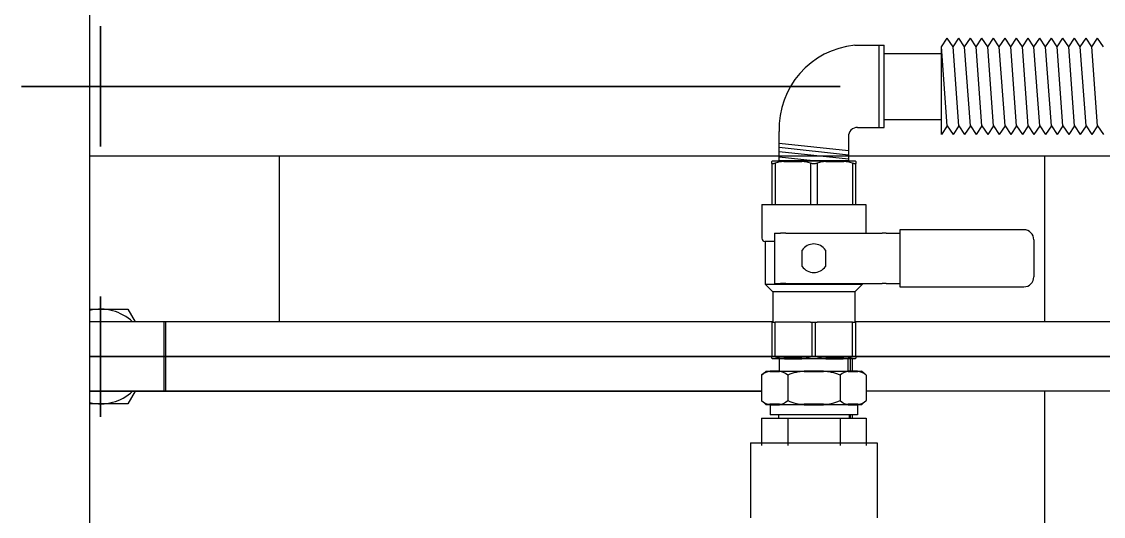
# Model space of a CAD drawing. Header units: centimetres. Extents: x 392964 to 515689, y 49661 to 58661.
# Drawn here: x 512083.1 to 512198.1, y 54086.6 to 54139.2 of the extents above; entities that cross this region are included whole.
import ezdxf

# ---------------------------------------------------------------- set-up
doc = ezdxf.new("R2010")
doc.units = ezdxf.units.CM
doc.layers.get('0').update_dxf_attribs({"lineweight": 9})
for name, color, linetype, lineweight in [('0-MEK-MED-04CIHAZ', 140, 'Continuous', 25), ('ANA ORTA', 7, 'Continuous', 30), ('EKSEN', 9, 'Continuous', 35)]:
    doc.layers.add(name, color=color, linetype=linetype, lineweight=lineweight)

# ---------------------------------------------------------------- blocks, each defined once
blk = doc.blocks.new('G$CDA5BA388')
at = {"layer": '0-MEK-MED-04CIHAZ'}
for p, q in [((508.2279742256505, 359.7998416662813), (515.4728142790846, 359.7998416662813)), ((508.9275469034328, 339.4578011480116), (515.4728142790846, 339.4578011480116)), ((489.5340341113624, 331.2237506733072), (489.5340341113624, 338.4626474655597)), ((506.6976307985024, 337.2278850429793), (506.6976307985024, 331.2237506733072)), ((506.6976307985024, 333.7135069818323), (489.5340341113624, 335.5610169724969)), ((506.6976307985024, 332.6763079090306), (489.5340341113624, 334.5238178983636)), ((506.6976307985024, 331.6391042594842), (489.5340341113624, 333.4866142488681)), ((497.9094451564015, 331.2237506733072), (489.5340341113624, 332.1252898935854))]:
    blk.add_line(p, q, dxfattribs=at)
at = {"layer": 'ANA ORTA', "ltscale": 0.5}
for p, q in [((319.2041991925216, 71.51498619608901), (319.2041991925216, 592.7797744772397)), ((366.0072590987547, 332.4652247187987), (366.0072590987547, 291.4632992994666)), ((555.1246670422261, 332.4652247187987), (555.1246670422261, 291.4632992994666)), ((487.9537222848739, 291.4632992994666), (319.2041991925216, 291.4632992994666)), ((337.5704325852566, 274.2997026130324), (337.5704325852566, 291.4632992994666)), ((338.0469091344276, 274.2997026130324), (338.0469091344276, 291.4632992994666)), ((747.8225800102227, 291.4632992994666), (508.2779426249326, 291.4632992994666)), ((319.2041991925216, 274.2997026130324), (485.1842794237891, 274.2997026130324)), ((485.1842794237891, 274.2997026130324), (319.2041991925216, 274.2997026130324)), ((735.7482959393528, 274.2997026130324), (511.0473854864249, 274.2997026130324)), ((555.1246670422261, 274.2997026130324), (555.1246670422261, 47.6766574631838))]:
    blk.add_line(p, q, dxfattribs=at)
at = {"layer": 'ANA ORTA'}
for p, q in [((529.6428032408585, 359.4008822234755), (531.0718284700415, 361.5429184144086)), ((532.5008536995156, 359.4008822234755), (531.0718284700415, 361.5429184144086)), ((532.5008536995156, 359.4008822234755), (533.9298789287568, 361.5429184144086)), ((535.358904157998, 359.4008822234755), (533.9298789287568, 361.5429184144086)), ((535.358904157998, 359.4008822234755), (536.7879293872393, 361.5429184144086)), ((538.2169546163641, 359.4008822234755), (536.7879293872393, 361.5429184144086)), ((538.2169546163641, 359.4008822234755), (539.6459798452561, 361.5429184144086)), ((541.0750050747301, 359.4008822234755), (539.6459798452561, 361.5429184144086)), ((541.0750050747301, 359.4008822234755), (542.5040303039714, 361.5429184144086)), ((543.9330555332126, 359.4008822234755), (542.5040303039714, 361.5429184144086)), ((543.9330555332126, 359.4008822234755), (545.3620807624538, 361.5429184144086)), ((546.7911059919279, 359.4008822234755), (545.3620807624538, 361.5429184144086)), ((546.7911059919279, 359.4008822234755), (548.2201312211691, 361.5429184144086)), ((549.6491564501193, 359.4008822234755), (548.2201312211691, 361.5429184144086)), ((549.6491564501193, 359.4008822234755), (551.0781816796516, 361.5429184144086)), ((552.5072069084854, 359.4008822234755), (551.0781816796516, 361.5429184144086)), ((552.5072069084854, 359.4008822234755), (553.9362321380177, 361.5429184144086)), ((555.3652573671425, 359.4008822234755), (553.9362321380177, 361.5429184144086)), ((555.3652573671425, 359.4008822234755), (556.7942825963837, 361.5429184144086)), ((558.2233078256832, 359.4008822234755), (556.7942825963837, 361.5429184144086)), ((558.2233078256832, 359.4008822234755), (559.6523330548662, 361.5429184144086)), ((561.0813582841656, 359.4008822234755), (559.6523330548662, 361.5429184144086)), ((561.0813582841656, 359.4008822234755), (562.5103835132322, 361.5429184144086)), ((563.9394087428227, 359.4008822234755), (562.5103835132322, 361.5429184144086)), ((563.9394087428227, 359.4008822234755), (565.3684339715983, 361.5429184144086)), ((566.7974592008395, 359.4008822234755), (565.3684339715983, 361.5429184144086)), ((566.782260666485, 359.4008822234755), (568.2112858957262, 361.5429184144086)), ((569.6403111249092, 359.4008822234755), (568.2112858957262, 361.5429184144086)), ((514.2179505481035, 339.4578011480116), (514.2179505481035, 359.7998416662813)), ((515.4728142790846, 339.4578011480116), (515.4728142790846, 359.7998416662813)), ((531.0718284700415, 339.8567605920907), (529.6428032408585, 359.4008822234755)), ((529.6428032408585, 337.7147244011649), (529.6428032408585, 359.4008822234755)), ((533.9298789287568, 339.8567605920907), (532.5008536995156, 359.4008822234755)), ((536.7879293872393, 339.8567605920907), (535.358904157998, 359.4008822234755)), ((539.6459798452561, 339.8567605920907), (538.2169546163641, 359.4008822234755)), ((542.5040303039714, 339.8567605920907), (541.0750050747301, 359.4008822234755)), ((545.3620807624538, 339.8567605920907), (543.9330555332126, 359.4008822234755)), ((548.2201312211691, 339.8567605920907), (546.7911059919279, 359.4008822234755)), ((551.0781816796516, 339.8567605920907), (549.6491564501193, 359.4008822234755)), ((553.9362321380177, 339.8567605920907), (552.5072069084854, 359.4008822234755)), ((556.7942825963837, 339.8567605920907), (555.3652573671425, 359.4008822234755)), ((559.6523330548662, 339.8567605920907), (558.2233078256832, 359.4008822234755)), ((562.5103835132322, 339.8567605920907), (561.0813582841656, 359.4008822234755)), ((565.3684339715983, 339.8567605920907), (563.9394087428227, 359.4008822234755)), ((568.22648443043, 339.8567605920907), (566.7974592008395, 359.4008822234755)), ((515.4728142790846, 357.7633152374838), (529.6428032408585, 357.7633152374838)), ((515.4728142790846, 341.4943275767509), (529.6428032408585, 341.4943275767509)), ((531.0718284700415, 339.8567605920907), (529.6428032408585, 337.7147244011649)), ((531.0718284700415, 339.8567605920907), (532.5008536995156, 337.7147244011649)), ((533.9298789287568, 339.8567605920907), (532.5008536995156, 337.7147244011649)), ((533.9298789287568, 339.8567605920907), (535.358904157998, 337.7147244011649)), ((536.7879293872393, 339.8567605920907), (535.358904157998, 337.7147244011649)), ((536.7879293872393, 339.8567605920907), (538.2169546163641, 337.7147244011649)), ((539.6459798452561, 339.8567605920907), (538.2169546163641, 337.7147244011649)), ((539.6459798452561, 339.8567605920907), (541.0750050747301, 337.7147244011649)), ((542.5040303039714, 339.8567605920907), (541.0750050747301, 337.7147244011649)), ((542.5040303039714, 339.8567605920907), (543.9330555332126, 337.7147244011649)), ((545.3620807624538, 339.8567605920907), (543.9330555332126, 337.7147244011649)), ((545.3620807624538, 339.8567605920907), (546.7911059919279, 337.7147244011649)), ((548.2201312211691, 339.8567605920907), (546.7911059919279, 337.7147244011649)), ((548.2201312211691, 339.8567605920907), (549.6491564501193, 337.7147244011649)), ((551.0781816796516, 339.8567605920907), (549.6491564501193, 337.7147244011649)), ((551.0781816796516, 339.8567605920907), (552.5072069084854, 337.7147244011649)), ((553.9362321380177, 339.8567605920907), (552.5072069084854, 337.7147244011649)), ((553.9362321380177, 339.8567605920907), (555.3652573671425, 337.7147244011649)), ((556.7942825963837, 339.8567605920907), (555.3652573671425, 337.7147244011649)), ((556.7942825963837, 339.8567605920907), (558.2233078256832, 337.7147244011649)), ((559.6523330548662, 339.8567605920907), (558.2233078256832, 337.7147244011649)), ((559.6523330548662, 339.8567605920907), (561.0813582841656, 337.7147244011649)), ((562.5103835132322, 339.8567605920907), (561.0813582841656, 337.7147244011649)), ((562.5103835132322, 339.8567605920907), (563.9394087428227, 337.7147244011649)), ((565.3684339715983, 339.8567605920907), (563.9394087428227, 337.7147244011649)), ((565.3684339715983, 339.8567605920907), (566.7974592008395, 337.7147244011649)), ((568.22648443043, 339.8567605920907), (566.7974592008395, 337.7147244011649)), ((568.22648443043, 339.8567605920907), (569.6555096593802, 337.7147244011649)), ((319.2041991925216, 332.4652247187987), (545.762974664045, 332.4652247187987)), ((545.762974664045, 332.4652247187987), (822.8030512167024, 332.4652247187987)), ((487.912259405537, 331.2237506733072), (487.7463474026881, 331.057838670451)), ((487.7463474026881, 330.6599078212967), (487.7463474026881, 331.057838670451)), ((487.7463474026881, 330.6599078212967), (487.7463474026881, 320.4394704930528)), ((487.912259405537, 331.2237506733072), (490.8451969617163, 331.2237506733072)), ((488.5759074165835, 330.6599078212967), (488.5759074165835, 320.4394704930528)), ((506.6976307985024, 331.2237506733072), (489.5340341113624, 331.2237506733072)), ((490.6792849586927, 331.057838670451), (495.1828948986367, 331.057838670451)), ((495.1828948986367, 331.2237506733072), (490.8451969617163, 331.2237506733072)), ((495.1828948986367, 331.2237506733072), (501.0487700108788, 331.2237506733072)), ((497.286272441037, 330.6599078212967), (497.286272441037, 320.4394704930528)), ((498.9453924689442, 330.6599078212967), (498.9453924689442, 320.4394704930528)), ((505.3864679484395, 331.2237506733072), (501.0487700108788, 331.2237506733072)), ((501.0487700108788, 331.057838670451), (505.5523799512885, 331.057838670451)), ((505.3864679484395, 331.2237506733072), (508.3194055044441, 331.2237506733072)), ((507.6557574932231, 330.6599078212967), (507.6557574932231, 320.4394704930528)), ((508.4853175071767, 331.057838670451), (508.3194055044441, 331.2237506733072)), ((508.4853175071767, 331.057838670451), (508.4853175071767, 330.6599078212967)), ((508.4853175071767, 320.4394704930528), (508.4853175071767, 330.6599078212967)), ((485.2576522398158, 320.4394704930528), (485.2576522398158, 312.1438703535168)), ((485.2576522398158, 320.4394704930528), (498.1158324548742, 320.4394704930528)), ((498.1158324548742, 320.4394704930528), (510.9740126703982, 320.4394704930528)), ((510.9740126703982, 320.4394704930528), (510.9740126703982, 313.3882103750439)), ((488.3642768142163, 313.3882103750439), (489.9031592049869, 313.3882103750439)), ((488.3642768142163, 313.3882103750439), (488.3642768142163, 300.944810165689)), ((491.2139587643906, 313.3882103750439), (489.9031592049869, 313.3882103750439)), ((491.2139587643906, 313.3882103750439), (505.0177061457653, 313.3882103750439)), ((505.0177061457653, 313.3882103750439), (506.0054019915988, 313.3882103750439)), ((506.0054019915988, 313.3882103750439), (515.0209250350599, 313.3882103750439)), ((516.008620881068, 313.3882103750439), (515.0209250350599, 313.3882103750439)), ((516.008620881068, 313.3882103750439), (519.3802828378393, 313.3882103750439)), ((519.3802828378393, 314.2124734495665), (519.3802828378393, 300.1099532148219)), ((549.9823456282611, 314.2124734495665), (519.3802828378393, 314.2124734495665)), ((486.0872122534201, 311.3143103395778), (486.0872122534201, 300.7374201625644)), ((488.3642768142163, 311.3143103395778), (486.0872122534201, 311.3143103395778)), ((552.4710256702383, 311.7237934089571), (552.4710256702383, 302.5986332566463)), ((495.212372406444, 305.1665135066942), (495.212372406444, 309.1665070353774)), ((501.0192925035371, 309.1665070353774), (501.0192925035371, 305.1665135066942)), ((486.0872122534201, 300.7374201625644), (498.1158324548742, 300.7374201625644)), ((487.9537222848739, 298.8709101314453), (486.0872122534201, 300.7374201625644)), ((488.3642768142163, 300.944810165689), (489.9031592049869, 300.944810165689)), ((491.2139587643906, 300.944810165689), (489.9031592049869, 300.944810165689)), ((491.2139587643906, 300.944810165689), (505.0177061457653, 300.944810165689)), ((498.1158324548742, 300.7374201625644), (510.1444526560954, 300.7374201625644)), ((505.0177061457653, 300.944810165689), (506.0054019915988, 300.944810165689)), ((506.0054019915988, 300.944810165689), (515.0209250350599, 300.944810165689)), ((508.2779426249326, 298.8709101314453), (510.1444526560954, 300.7374201625644)), ((510.1444526560954, 300.944810165689), (510.1444526560954, 300.7374201625644)), ((516.008620881068, 300.944810165689), (515.0209250350599, 300.944810165689)), ((516.008620881068, 300.944810165689), (519.3802828378393, 300.944810165689)), ((519.3802828378393, 300.1099532148219), (549.9823456282611, 300.1099532148219)), ((487.9537222848739, 298.8709101314453), (487.9537222848739, 291.4048700070707)), ((498.1158324548742, 298.8709101314453), (487.9537222848739, 298.8709101314453)), ((508.2779426249326, 298.8709101314453), (498.1158324548742, 298.8709101314453)), ((508.2779426249326, 298.8709101314453), (508.2779426249326, 291.4048700070707)), ((487.7463474026881, 291.4048700070707), (487.7463474026881, 282.8435527054971)), ((487.7463474026881, 291.4048700070707), (488.5759074165835, 291.4048700070707)), ((488.5759074165835, 282.8435527054971), (488.5759074165835, 291.4048700070707)), ((497.286272441037, 291.4048700070707), (488.5759074165835, 291.4048700070707)), ((497.286272441037, 291.4048700070707), (498.9453924689442, 291.4048700070707)), ((497.7366976686171, 282.9544863142291), (497.7366976686171, 291.4048700070707)), ((498.5399520119536, 282.9476438941201), (498.5399520119536, 291.4048700070707)), ((507.6557574932231, 291.4048700070707), (498.9453924689442, 291.4048700070707)), ((507.6557574932231, 282.8435527054971), (507.6557574932231, 291.4048700070707)), ((507.6557574932231, 291.4048700070707), (508.4853175071767, 291.4048700070707)), ((508.4853175071767, 282.8435527054971), (508.4853175071767, 291.4048700070707)), ((487.7463474026881, 282.4456218563355), (487.7463474026881, 282.8435527054971)), ((487.7463474026881, 282.4456218563355), (487.912259405537, 282.2797098548181)), ((490.8451969617163, 282.2797098548181), (487.912259405537, 282.2797098548181)), ((489.6128423123737, 279.1970983015271), (489.6128423123737, 282.2797098548181)), ((495.1828948986367, 282.4456218563355), (490.6792849586927, 282.4456218563355)), ((490.8451969617163, 282.2797098548181), (495.1828948986367, 282.2797098548181)), ((501.0487700108788, 282.2797098548181), (495.1828948986367, 282.2797098548181)), ((505.5523799512885, 282.4456218563355), (501.0487700108788, 282.4456218563355)), ((501.0487700108788, 282.2797098548181), (505.3864679484395, 282.2797098548181)), ((508.3194055044441, 282.2797098548181), (505.3864679484395, 282.2797098548181)), ((506.6188225972583, 279.1970983015271), (506.6188225972583, 282.2797098548181)), ((507.1742799265194, 279.1970983015271), (507.1742799265194, 282.2497607364785)), ((507.6507564756321, 279.1970983015271), (507.6507564756321, 282.2497607364785)), ((508.3194055044441, 282.2797098548181), (508.4853175071767, 282.4456218563355)), ((508.4853175071767, 282.8435527054971), (508.4853175071767, 282.4456218563355)), ((485.1842794237891, 278.2878549970483), (486.3299724950339, 279.2800543022895)), ((485.1842794237891, 278.2878549970483), (485.1842794237891, 271.9766534678711)), ((486.3299724950339, 279.2800543022895), (487.3120675081154, 279.2800543022895)), ((487.2162781691295, 279.1970983015271), (489.6180571942241, 279.1970983015271)), ((489.6659518639208, 279.2800543022895), (487.3120675081154, 279.2800543022895)), ((489.6659518639208, 279.2800543022895), (495.7619480990688, 279.2800543022895)), ((491.6500559395645, 278.2878549970483), (491.6500559395645, 271.9766534678711)), ((495.714053429605, 279.1970983015271), (500.517611480609, 279.1970983015271)), ((500.4697168107959, 279.2800543022895), (495.7619480990688, 279.2800543022895)), ((500.4697168107959, 279.2800543022895), (506.5657130455947, 279.2800543022895)), ((504.5816089706495, 278.2878549970483), (504.5816089706495, 271.9766534678711)), ((508.9195974016911, 279.2800543022895), (506.5657130455947, 279.2800543022895)), ((506.6136077152914, 279.1970983015271), (509.0153867410845, 279.1970983015271)), ((508.9195974016911, 279.2800543022895), (509.9016924148891, 279.2800543022895)), ((511.0473854864249, 278.2878549970483), (509.9016924148891, 279.2800543022895)), ((511.0473854864249, 278.2878549970483), (511.0473854864249, 271.9766534678711)), ((486.3299724950339, 270.9844541626953), (485.1842794237891, 271.9766534678711)), ((487.3120675081154, 270.9844541626953), (486.3299724950339, 270.9844541626953)), ((489.6180571942241, 271.067410164731), (487.2162781691295, 271.067410164731)), ((487.3120675081154, 270.9844541626953), (489.6659518639208, 270.9844541626953)), ((487.3315522743505, 270.9844541626953), (487.3315522743505, 268.4957741220933)), ((495.7619480990688, 270.9844541626953), (489.6659518639208, 270.9844541626953)), ((500.517611480609, 271.067410164731), (495.714053429605, 271.067410164731)), ((495.7619480990688, 270.9844541626953), (500.4697168107959, 270.9844541626953)), ((506.5657130455947, 270.9844541626953), (500.4697168107959, 270.9844541626953)), ((506.5657130455947, 270.9844541626953), (508.9195974016911, 270.9844541626953)), ((509.0153867410845, 271.067410164731), (506.6136077152914, 271.067410164731)), ((508.900112635456, 270.9844541626953), (508.900112635456, 268.4957741220933)), ((509.9016924148891, 270.9844541626953), (508.9195974016911, 270.9844541626953)), ((509.9016924148891, 270.9844541626953), (511.0473854864249, 271.9766534678711)), ((485.1842794237891, 267.666214108096), (485.1842794237891, 260.889937772452)), ((485.1842794237891, 267.666214108096), (485.1842794237891, 261.5256265380522)), ((485.1842794237891, 267.666214108096), (491.6500559395645, 267.666214108096)), ((498.1158324548742, 268.4957741220933), (487.3315522743505, 268.4957741220933)), ((489.4241174093331, 268.4957741220933), (489.4241174093331, 267.666214108096)), ((491.6500559395645, 267.666214108096), (504.5816089706495, 267.666214108096)), ((491.6500559395645, 267.666214108096), (491.6500559395645, 260.889937772452)), ((491.6500559395645, 267.666214108096), (491.6500559395645, 261.5256265380522)), ((508.900112635456, 268.4957741220933), (498.1158324548742, 268.4957741220933)), ((504.5816089706495, 267.666214108096), (511.0473854864249, 267.666214108096)), ((504.5816089706495, 267.666214108096), (504.5816089706495, 260.889937772452)), ((504.5816089706495, 267.666214108096), (504.5816089706495, 261.5256265380522)), ((506.8075475001824, 268.4957741220933), (506.8075475001824, 267.666214108096)), ((507.1742799265194, 267.666214108096), (507.1742799265194, 268.4957741220933)), ((507.6507564756321, 267.666214108096), (507.6507564756321, 268.4957741220933)), ((511.0473854864249, 267.666214108096), (511.0473854864249, 260.889937772452)), ((511.0473854864249, 267.666214108096), (511.0473854864249, 261.5256265380522)), ((482.4512608085643, 261.5256265380522), (513.7804041016498, 261.5256265380522)), ((482.4512608085643, 261.5256265380522), (482.4512608085643, 242.9957137828969)), ((513.7804041016498, 261.5256265380522), (513.7804041016498, 242.9957137828969))]:
    blk.add_line(p, q, dxfattribs=at)
at = {"layer": 'ANA ORTA', "ltscale": 0.5}
for points in [[(319.2041991925216, 294.5839587008886), (328.6194800163503, 294.5839587008886), (330.42119356076, 291.4632992994666)], [(330.42119356076, 274.2997026130324), (328.6194800163503, 271.1790432141715), (319.2041991925216, 271.1790432141715)]]:
    blk.add_lwpolyline(points, dxfattribs=at)
at = {"layer": 'ANA ORTA'}
for centre, radius, start, end in [((510.1976809719927, 339.2164789946182), 20.67739257141554, 95.46622426726883, 182.0892836567151), ((508.7549903112813, 337.4004416365133), 2.064583236958494, 85.20566121902391, 184.7943388012326), ((549.9823456282611, 311.7237934089571), 2.488680041658673, 0, 90), ((486.0872122534201, 312.1438703535168), 0.8295600138862239, 180, 270), ((498.1158324548742, 307.1665102710322), 3.525630059016451, 34.56032176646494, 145.4396782302222), ((498.1158324548742, 307.1665102710322), 3.525630059016451, 214.5603217697778, 325.4396782335351), ((549.9823456282611, 302.5986332566463), 2.488680041658673, 270, 0)]:
    blk.add_arc(centre, radius, start, end, dxfattribs=at)
at = {"layer": 'ANA ORTA', "ltscale": 0.5}
for start, end in [(47.16654313293861, 103.1326081572131), (256.8673918427869, 312.8334568678184)]:
    blk.add_arc((321.8630628883257, 282.8815009562531), 11.70245774307158, start, end, dxfattribs=at)
at = {"layer": 'ANA ORTA'}
for centre, major_axis, ratio, start_param, end_param in [((487.7463474026881, 319.326088445363), (4.716275265766569, 11.38609566884301), 0.5993709361894739, 0.2433474792096968, 0.5045471814155515), ((498.1158324548742, 319.326088445363), (-4.71627524192645, 11.38609567392115), 0.5993709348822394, -0.5045471796191199, -0.2433474765956318), ((498.1158324548742, 319.326088445363), (4.716275241926467, 11.38609567392115), 0.5993709348822404, 0.2433474765956332, 0.5045471796191205), ((508.4853175071767, 319.326088445363), (-4.716275256559753, 11.38609567101375), 0.5993709355056114, -0.5045471808574442, -0.2433474783005212), ((487.7463474026881, 294.1773720814308), (-4.71627524192645, 11.38609567392115), 0.5993709348822394, 2.637045473970673, 2.89824517699416), ((498.1158324548742, 294.1773720814308), (4.716275254490303, 11.38609567150168), 0.599370935351896, 3.384940131635792, 3.64613983427463), ((498.1158324548742, 294.1773720814308), (-4.716275256559753, 11.38609567101375), 0.5993709355056114, 2.637045472732349, 2.898245175289271), ((508.4853175071767, 294.1773720814308), (4.716275256559754, 11.38609567101375), 0.5993709355056108, 3.384940131890314, 3.646139834447237), ((485.1842794237891, 265.1189980318377), (2.364681463375562, 14.05046860778808), 0.3728246931843601, 0.0626639152692241, 0.4240310393020614), ((491.6500559395645, 265.1189980318377), (-2.364681463375581, 14.05046860778818), 0.3728246931843607, -0.4240310393020619, -0.06266391526922477), ((491.6500559395645, 265.1189980318377), (7.60304311991846, 13.16885696404628), 0.6546536708251216, 0.3613671243619956, 0.7227342481687629), ((504.5816089706495, 265.1189980318377), (-7.603043119918443, 13.16885696404631), 0.6546536708251212, -0.7227342481687613, -0.3613671243619931), ((504.5816089706495, 265.1189980318377), (2.364681463375562, 14.05046860778808), 0.3728246931843601, 0.0626639152692241, 0.4240310393020614), ((511.0473854864249, 265.1189980318377), (-2.364681463375581, 14.05046860778818), 0.3728246931843607, -0.4240310393020619, -0.06266391526922477), ((485.1842794237891, 285.1455104330817), (-2.364681463375581, 14.05046860778818), 0.3728246931843607, 2.717561614287732, 3.078928738320568), ((491.6500559395645, 285.1455104330817), (2.364681463375562, 14.05046860778808), 0.3728246931843601, 3.204256568859018, 3.565623692891855), ((491.6500559395645, 285.1455104330817), (-7.603043119918443, 13.16885696404631), 0.6546536708251212, 2.418858405421032, 2.780225529227799), ((504.5816089706495, 285.1455104330817), (7.60304311991846, 13.16885696404628), 0.6546536708251216, 3.502959777951789, 3.864326901758556), ((504.5816089706495, 285.1455104330817), (-2.364681463375581, 14.05046860778818), 0.3728246931843607, 2.717561614287732, 3.078928738320568), ((511.0473854864249, 285.1455104330817), (2.364681463375562, 14.05046860778808), 0.3728246931843601, 3.204256568859018, 3.565623692891855)]:
    blk.add_ellipse(centre, major_axis=major_axis, ratio=ratio, start_param=start_param, end_param=end_param, dxfattribs=at)
for points, knots in [([(488.5759074165835, 330.6599078212967), (488.5082781245583, 330.6350847616777), (488.4421593992156, 330.6132151576167), (488.2964607958565, 330.5705638458312), (488.2190380189568, 330.5522526092318), (488.0806822368177, 330.5281794030889), (488.0197565166163, 330.5224158545243), (487.91749816027, 330.5224158545243), (487.8732369621866, 330.5281794030889), (487.8036900254665, 330.5522526092318), (487.7783954012557, 330.5705638458312), (487.7519118403434, 330.6132151576167), (487.7463474026881, 330.6350847616777), (487.7463474026881, 330.6599078212967)], [2.920655476291596, 2.920655476291596, 2.920655476291596, 2.920655476291596, 3.202066054007806, 3.202066054007806, 3.57187060576287, 3.57187060576287, 3.941675157517933, 3.941675157517933, 4.311479709273002, 4.311479709273002, 4.68128426102807, 4.68128426102807, 4.962694838744131, 4.962694838744131, 4.962694838744131, 4.962694838744131]), ([(498.9453924689442, 330.6599078212967), (498.8777631767443, 330.6350847616777), (498.8060800136882, 330.6132151576167), (498.6338978495332, 330.5705638458312), (498.5311804484809, 330.5522526092318), (498.3232777296216, 330.5281794030889), (498.2180908112787, 330.5224158545243), (498.0135740984697, 330.5224158545243), (497.9083871801849, 330.5281794030889), (497.7004844613839, 330.5522526092318), (497.5977670603315, 330.5705638458312), (497.4255848961766, 330.6132151576167), (497.3539017331204, 330.6350847616777), (497.286272441037, 330.6599078212967)], [2.920655476291603, 2.920655476291603, 2.920655476291603, 2.920655476291603, 3.202066054007648, 3.202066054007648, 3.571870605762717, 3.571870605762717, 3.941675157517781, 3.941675157517781, 4.311479709272846, 4.311479709272846, 4.681284261027911, 4.681284261027911, 4.962694838744113, 4.962694838744113, 4.962694838744113, 4.962694838744113]), ([(508.4853175071767, 330.6599078212967), (508.4853175071767, 330.6350847616777), (508.4797530695214, 330.6132151576167), (508.4532695086091, 330.5705638458312), (508.4279748843401, 330.5522526092318), (508.3584279480274, 330.5281794030889), (508.3141667495947, 330.5224158545243), (508.2119083931902, 330.5224158545243), (508.1509826729889, 330.5281794030889), (508.012626891199, 330.5522526092318), (507.9352041142993, 330.5705638458312), (507.7895055106492, 330.6132151576167), (507.7233867854229, 330.6350847616777), (507.6557574932231, 330.6599078212967)], [2.920655476291607, 2.920655476291607, 2.920655476291607, 2.920655476291607, 3.202066054007834, 3.202066054007834, 3.571870605762899, 3.571870605762899, 3.941675157517963, 3.941675157517963, 4.311479709273029, 4.311479709273029, 4.681284261028097, 4.681284261028097, 4.962694838744138, 4.962694838744138, 4.962694838744138, 4.962694838744138]), ([(487.7463474026881, 282.8435527054971), (487.7463474026881, 282.8683757664476), (487.7519118403434, 282.8902453705086), (487.7783954012557, 282.9328966797402), (487.8036900254665, 282.9512079175547), (487.8732369621866, 282.9752811237558), (487.91749816027, 282.981044673601), (488.0197565166163, 282.981044673601), (488.0806822368177, 282.9752811237558), (488.2190380189568, 282.9512079175547), (488.2964607958565, 282.9328966797402), (488.4421593992156, 282.8902453705086), (488.5082781245583, 282.8683757664476), (488.5759074165835, 282.8435527054971)], [2.920655476291593, 2.920655476291593, 2.920655476291593, 2.920655476291593, 3.202066054007734, 3.202066054007734, 3.571870605762801, 3.571870605762801, 3.941675157517868, 3.941675157517868, 4.311479709272932, 4.311479709272932, 4.681284261027997, 4.681284261027997, 4.962694838744129, 4.962694838744129, 4.962694838744129, 4.962694838744129]), ([(497.286272441037, 282.8435527054971), (497.3539017331204, 282.8683757664476), (497.4255848961766, 282.8902453705086), (497.5977670603315, 282.9328966797402), (497.7004844613839, 282.9512079175547), (497.9083871801849, 282.9752811237558), (498.0135740984697, 282.981044673601), (498.2180908112787, 282.981044673601), (498.3232777296216, 282.9752811237558), (498.5311804484809, 282.9512079175547), (498.6338978495332, 282.9328966797402), (498.8060800136882, 282.8902453705086), (498.8777631767443, 282.8683757664476), (498.9453924689442, 282.8435527054971)], [2.920655476291593, 2.920655476291593, 2.920655476291593, 2.920655476291593, 3.202066054007751, 3.202066054007751, 3.571870605762819, 3.571870605762819, 3.941675157517883, 3.941675157517883, 4.311479709272948, 4.311479709272948, 4.681284261028017, 4.681284261028017, 4.962694838744113, 4.962694838744113, 4.962694838744113, 4.962694838744113]), ([(507.6557574932231, 282.8435527054971), (507.7233867854229, 282.8683757664476), (507.7895055106492, 282.8902453705086), (507.9352041142993, 282.9328966797402), (508.012626891199, 282.9512079175547), (508.1509826729889, 282.9752811237558), (508.2119083931902, 282.981044673601), (508.3141667495947, 282.981044673601), (508.3584279480274, 282.9752811237558), (508.4279748843401, 282.9512079175547), (508.4532695086091, 282.9328966797402), (508.4797530695214, 282.8902453705086), (508.4853175071767, 282.8683757664476), (508.4853175071767, 282.8435527054971)], [2.920655476291615, 2.920655476291615, 2.920655476291615, 2.920655476291615, 3.202066054007774, 3.202066054007774, 3.571870605762841, 3.571870605762841, 3.941675157517906, 3.941675157517906, 4.311479709272973, 4.311479709272973, 4.681284261028038, 4.681284261028038, 4.962694838744143, 4.962694838744143, 4.962694838744143, 4.962694838744143])]:
    blk.add_open_spline(points, degree=3, knots=knots, dxfattribs=at)
at = {"layer": 'EKSEN', "ltscale": 2}
for p, q in [((321.8630628883257, 364.4965946772572), (321.8630628883257, 334.761048138309)), ((454.7589203327079, 349.6288214077867), (302.3900530139799, 349.6288214077867)), ((321.8630628883257, 297.7492742256654), (321.8630628883257, 268.013727688056)), ((452.624865638616, 282.8815009562531), (319.2041991925216, 282.8815009562531)), ((754.8959318696288, 282.8815009562531), (319.2041991925216, 282.8815009562531))]:
    blk.add_line(p, q, dxfattribs=at)
at = {"layer": 'EKSEN'}
blk.add_line((504.5833328466979, 349.6288214077867), (319.2041991925216, 349.6288214077867), dxfattribs=at)

msp = doc.modelspace()

# ---------------------------------------------------------------- block references
at = {"ltscale": 3, "xscale": 0.4299798075364286, "yscale": 0.4299798075364286, "zscale": 0.4299798075364286}
msp.add_blockref('G$CDA5BA388', (511953.12006159, 53981.97792203779), dxfattribs=at)

doc.saveas('drawing.dxf')
